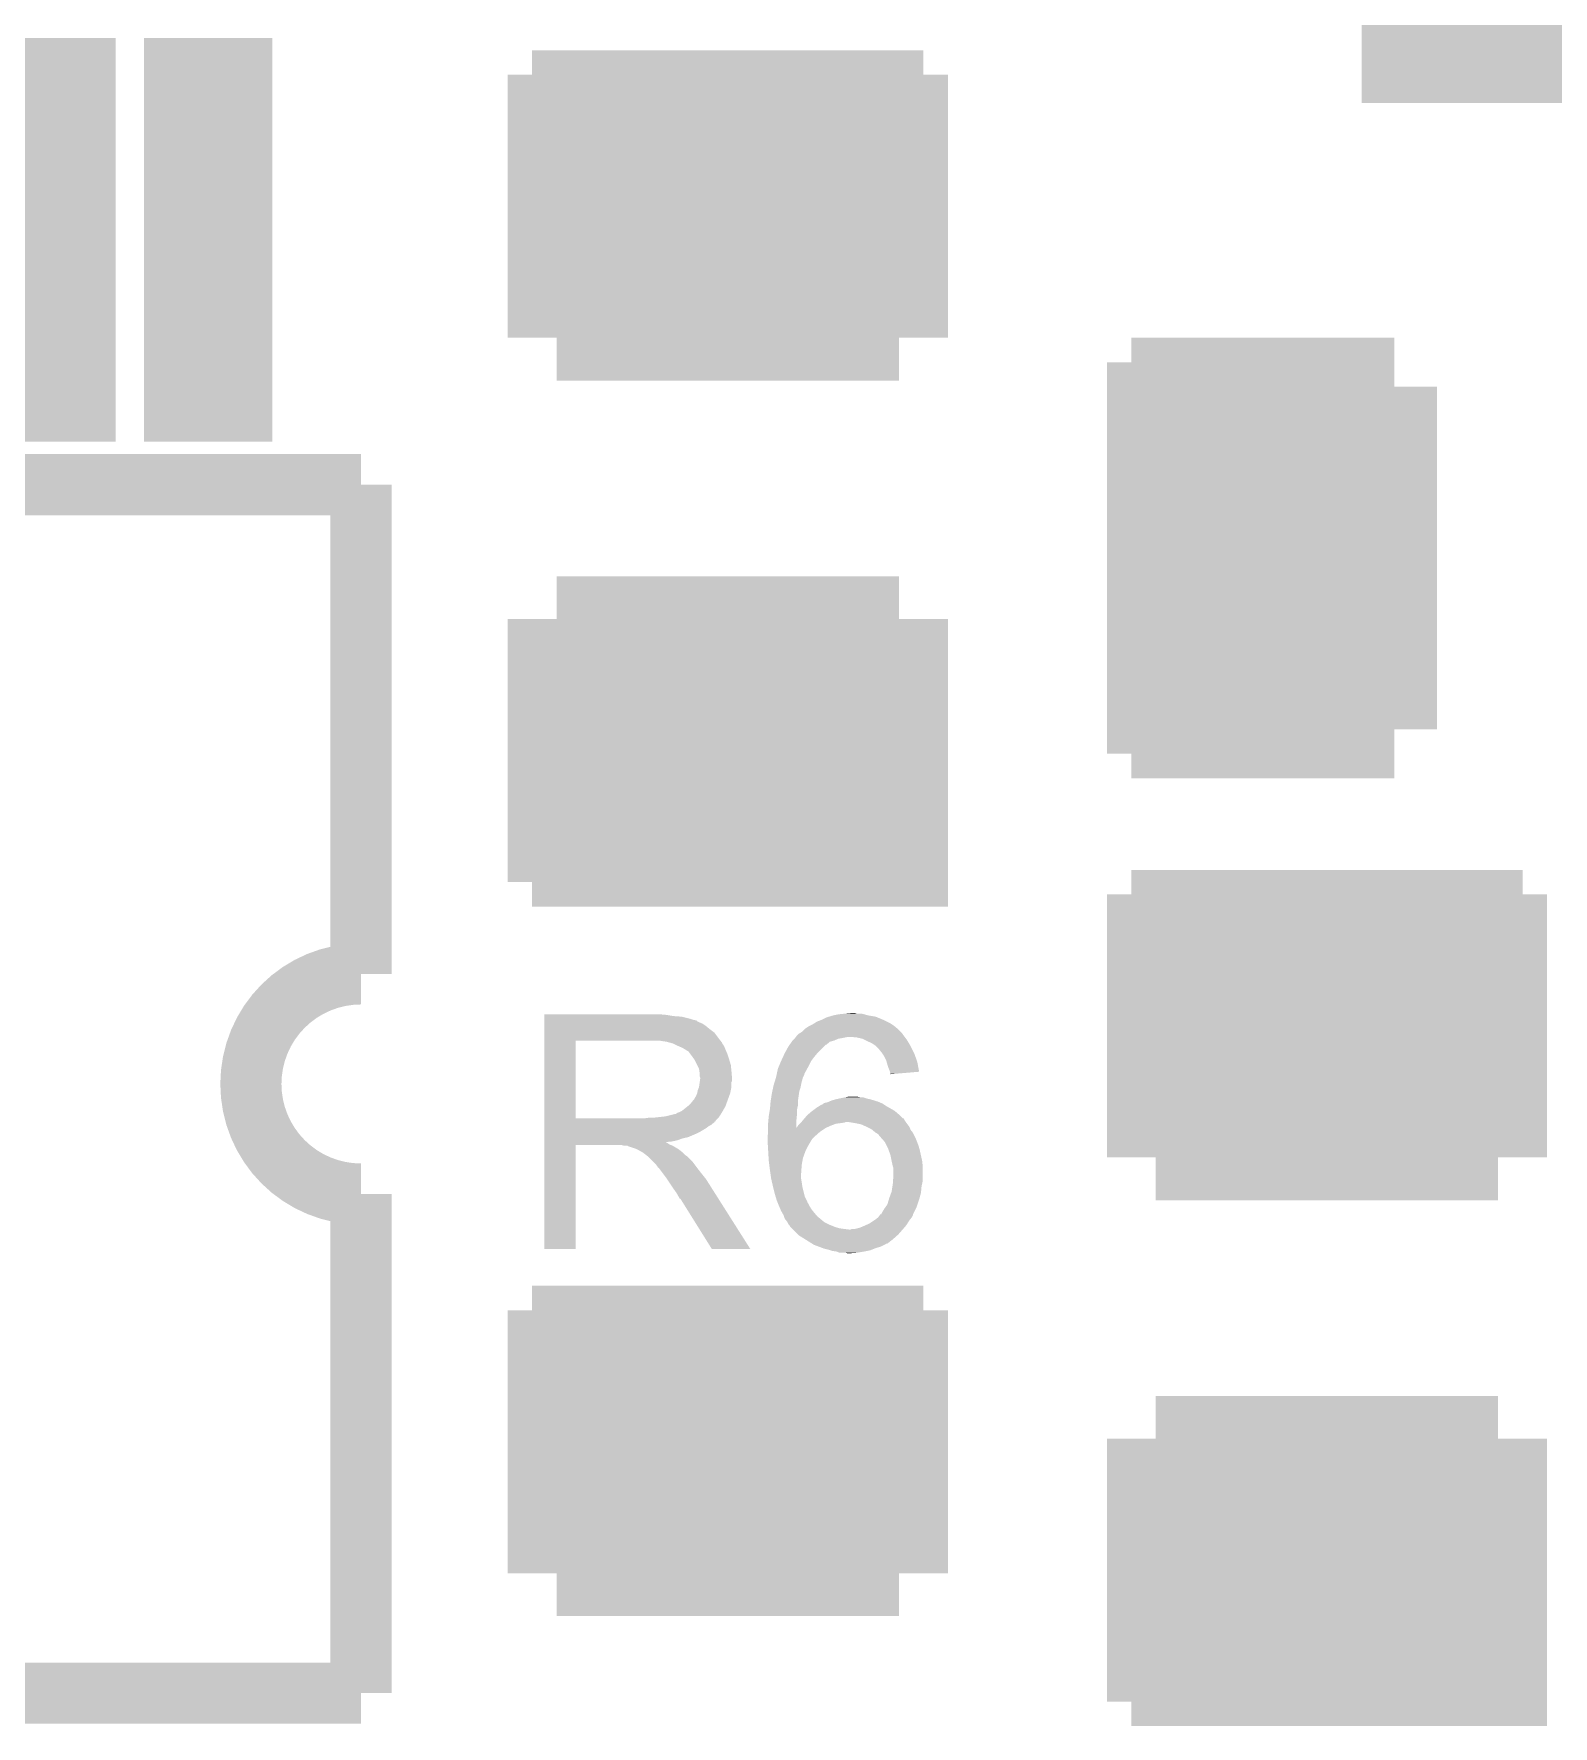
# Model space of a CAD drawing. Extents: x -1.3 to 24.2, y -3.9 to 32.8.
# Drawn here: x 8.42 to 14.73, y 8.05 to 15.08 of the extents above; entities that cross this region are included whole.
import ezdxf

# ---------------------------------------------------------------- set-up
doc = ezdxf.new("R2010")
doc.units = 0
doc.layers.get('0').update_dxf_attribs({"linetype": 'CONTINUOUS'})
doc.layers.add('USB_SPI_CLICK_V101_GTO', color=11, linetype='CONTINUOUS')
doc.layers.add('USB_SPI_CLICK_V101_GTS', color=8, linetype='CONTINUOUS')

# ---------------------------------------------------------------- blocks, each defined once
blk = doc.blocks.new('RECTANGLE_84')
blk.add_solid([(1.17602, 0.72644), (1.17602, -0.72644), (-1.17602, 0.72644), (-1.17602, -0.72644)])
blk = doc.blocks.new('RECTANGLE_85')
blk.add_solid([(0.2667, 0.8382), (0.2667, -0.8382), (-0.2667, 0.8382), (-0.2667, -0.8382)])
blk = doc.blocks.new('RECTANGLE_44')
blk.add_solid([(0.5842, 0.7112), (0.5842, -0.7112), (-0.5842, 0.7112), (-0.5842, -0.7112)])
blk = doc.blocks.new('RECTANGLE_86')
blk.add_solid([(0.7112, 0.5842), (0.7112, -0.5842), (-0.7112, 0.5842), (-0.7112, -0.5842)])

msp = doc.modelspace()

# ---------------------------------------------------------------- linework, layer by layer
at = {"layer": 'USB_SPI_CLICK_V101_GTO'}
for points, const_width in [([(10.4902, 14.9098), (12.1158, 14.9098)], 0.2032), ([(10.4902, 13.8176), (10.4902, 14.9098)], 0.2032), ([(12.1158, 13.8176), (12.1158, 14.9098)], 0.2032), ([(12.9794, 12.0904), (12.9794, 13.716)], 0.2032), ([(12.9794, 13.716), (14.0716, 13.716)], 0.2032), ([(2.72796, 13.208), (9.779, 13.208)], 0.254), ([(9.779, 11.176), (9.779, 13.208)], 0.254), ([(10.4902, 11.557), (12.1158, 11.557), (12.1158, 12.6492)], 0.2032), ([(10.4902, 11.557), (10.4902, 12.6492)], 0.2032), ([(12.9794, 12.0904), (14.0716, 12.0904)], 0.2032), ([(12.9794, 11.5062), (14.605, 11.5062)], 0.2032), ([(12.9794, 10.414), (12.9794, 11.5062)], 0.2032), ([(14.605, 10.414), (14.605, 11.5062)], 0.2032), ([(9.779, 8.18896), (9.779, 10.2616)], 0.254), ([(10.4902, 9.779), (12.1158, 9.779)], 0.2032), ([(10.4902, 8.6868), (10.4902, 9.779)], 0.2032), ([(12.1158, 8.6868), (12.1158, 9.779)], 0.2032), ([(12.9794, 8.1534), (14.605, 8.1534), (14.605, 9.2456)], 0.2032), ([(12.9794, 8.1534), (12.9794, 9.2456)], 0.2032), ([(2.72796, 8.18896), (9.779, 8.18896)], 0.254)]:
    msp.add_lwpolyline(points, dxfattribs=dict(at, const_width=const_width))
at = {"layer": 'USB_SPI_CLICK_V101_GTO', "const_width": 0.254}
msp.add_lwpolyline([(9.779, 11.176, 1), (9.779, 10.2616)], format="xyb", dxfattribs=at)
at = {"layer": 'USB_SPI_CLICK_V101_GTO'}
for points in [[(10.54102, 11.00582), (10.541022, 11.00836), (11.04646, 11.00582), (11.01852, 11.00836)], [(10.54102, 11.00074), (10.54102, 11.00582), (11.076938, 11.00074), (11.04646, 11.00582)], [(10.54102, 10.9982), (10.54102, 11.00074), (11.1125, 10.9982), (11.076938, 11.00074)], [(10.54102, 10.99058), (10.54102, 10.9982), (11.142978, 10.99058), (11.1125, 10.9982)], [(10.54102, 10.9855), (10.54102, 10.99058), (11.158222, 10.9855), (11.142978, 10.99058)], [(10.54102, 10.98296), (10.54102, 10.9855), (11.170922, 10.98296), (11.158222, 10.9855)], [(10.54102, 10.982938), (10.54102, 10.98296), (11.17346, 10.982938), (11.170922, 10.98296)], [(10.54102, 10.980414), (10.54102, 10.982938), (11.173474, 10.980414), (11.17346, 10.982938)], [(10.54102, 10.97534), (10.54102, 10.980414), (11.18362, 10.97534), (11.173474, 10.980414)], [(10.54102, 10.970258), (10.54102, 10.97534), (11.196322, 10.970258), (11.18362, 10.97534)], [(10.54102, 10.9601), (10.54102, 10.970258), (11.21156, 10.9601), (11.196322, 10.970258)], [(11.64336, 10.9601), (11.653518, 10.96518), (11.99388, 10.9601), (11.98626, 10.96518)], [(11.653518, 10.96518), (11.661642, 10.970258), (11.98626, 10.96518), (11.978642, 10.970258)], [(11.661642, 10.970258), (11.673838, 10.97788), (11.978642, 10.970258), (11.9634, 10.97788)], [(11.673838, 10.97788), (11.69416, 10.9855), (11.9634, 10.97788), (11.94816, 10.9855)], [(11.69416, 10.9855), (11.714482, 10.995662), (11.94816, 10.9855), (11.92377, 10.995662)], [(11.714482, 10.995662), (11.722936, 10.998198), (11.92377, 10.995662), (11.917682, 10.998198)], [(11.722936, 10.998198), (11.739878, 11.00328), (11.917682, 10.998198), (11.8872, 11.00328)], [(11.739878, 11.00328), (11.765278, 11.00836), (11.8872, 11.00328), (11.868576, 11.00836)], [(11.765278, 11.00836), (11.79068, 11.0109), (11.868576, 11.00836), (11.859264, 11.0109)], [(11.79068, 11.0109), (11.818596, 11.013438), (11.838944, 11.0109), (11.831322, 11.013438)], [(11.818596, 11.013438), (11.818618, 11.01344), (11.831322, 11.013438), (11.818618, 11.01344)], [(10.541012, 10.576582), (10.541018, 10.89912), (10.67054, 10.576582), (10.670542, 10.89912)], [(10.541018, 10.91184), (10.54102, 10.932158), (11.26236, 10.91184), (11.247122, 10.932158)], [(10.541018, 10.89914), (10.541018, 10.91184), (11.272238, 10.89914), (11.26236, 10.91184)], [(10.541018, 10.89912), (10.541018, 10.89914), (10.670542, 10.89912), (10.97788, 10.89914)], [(10.54102, 10.9474), (10.54102, 10.9601), (11.2268, 10.9474), (11.21156, 10.9601)], [(10.54102, 10.932158), (10.54102, 10.9474), (11.247122, 10.932158), (11.2268, 10.9474)], [(11.049002, 10.89406), (11.015982, 10.89914), (11.276188, 10.89406), (11.272238, 10.89914)], [(11.067642, 10.888976), (11.049002, 10.89406), (11.28014, 10.888976), (11.276188, 10.89406)], [(11.559794, 10.88136), (11.568682, 10.894058), (11.711934, 10.88136), (11.727178, 10.894058)], [(11.568682, 10.894058), (11.572238, 10.899138), (11.727178, 10.894058), (11.74496, 10.899138)], [(11.572238, 10.899138), (11.572242, 10.899142), (11.74496, 10.899138), (11.744968, 10.899142)], [(11.572242, 10.899142), (11.579856, 10.906758), (11.744968, 10.899142), (11.762738, 10.906758)], [(11.579856, 10.906758), (11.582398, 10.9093), (11.762738, 10.906758), (11.77798, 10.9093)], [(11.582398, 10.9093), (11.5824, 10.909302), (11.77798, 10.9093), (11.777988, 10.909302)], [(11.5824, 10.909302), (11.58621, 10.91438), (11.777988, 10.909302), (11.803378, 10.91438)], [(11.58621, 10.91438), (11.590022, 10.91946), (12.037696, 10.91438), (12.033886, 10.91946)], [(11.590022, 10.91946), (11.59256, 10.922), (12.033886, 10.91946), (12.03198, 10.922)], [(11.59256, 10.922), (11.597642, 10.927082), (12.03198, 10.922), (12.028592, 10.927082)], [(11.597642, 10.927082), (11.601872, 10.92962), (12.028592, 10.927082), (12.0269, 10.92962)], [(11.601872, 10.92962), (11.610342, 10.934702), (12.0269, 10.92962), (12.021818, 10.934702)], [(11.610342, 10.934702), (11.62304, 10.9474), (12.021818, 10.934702), (12.00912, 10.9474)], [(11.62304, 10.9474), (11.623042, 10.947402), (12.00912, 10.9474), (12.009118, 10.947402)], [(11.623042, 10.947402), (11.638282, 10.95756), (12.009118, 10.947402), (11.99693, 10.95756)], [(11.638282, 10.95756), (11.64336, 10.9601), (11.99693, 10.95756), (11.99388, 10.9601)], [(11.838938, 10.91184), (11.813542, 10.91438), (12.039602, 10.91184), (12.037696, 10.91438)], [(11.861798, 10.906762), (11.838938, 10.91184), (12.04341, 10.906762), (12.039602, 10.91184)], [(11.871966, 10.901678), (11.861798, 10.906762), (12.047222, 10.901678), (12.04341, 10.906762)], [(11.88212, 10.8966), (11.871966, 10.901678), (12.05027, 10.8966), (12.047222, 10.901678)], [(11.8999, 10.88898), (11.88212, 10.8966), (12.054842, 10.88898), (12.05027, 10.8966)], [(11.07694, 10.88644), (11.067642, 10.888976), (11.280144, 10.88644), (11.28014, 10.888976)], [(11.076952, 10.886434), (11.07694, 10.88644), (11.280144, 10.886434), (11.280144, 10.88644)], [(11.09726, 10.87628), (11.076952, 10.886434), (11.28776, 10.87628), (11.280144, 10.886434)], [(11.11504, 10.86866), (11.09726, 10.87628), (11.290808, 10.86866), (11.28776, 10.87628)], [(11.12351, 10.86358), (11.11504, 10.86866), (11.29284, 10.86358), (11.290808, 10.86866)], [(11.12774, 10.861042), (11.12351, 10.86358), (11.293928, 10.861042), (11.29284, 10.86358)], [(11.135364, 10.85596), (11.12774, 10.861042), (11.296106, 10.85596), (11.293928, 10.861042)], [(11.137904, 10.855952), (11.135364, 10.85596), (11.29611, 10.855952), (11.296106, 10.85596)], [(11.14552, 10.8458), (11.137904, 10.855952), (11.30046, 10.8458), (11.29611, 10.855952)], [(11.15314, 10.83564), (11.14552, 10.8458), (11.303848, 10.83564), (11.30046, 10.8458)], [(11.162212, 10.82294), (11.15314, 10.83564), (11.30808, 10.82294), (11.303848, 10.83564)], [(11.52398, 10.81278), (11.533358, 10.833102), (11.64844, 10.81278), (11.66368, 10.833102)], [(11.533358, 10.833102), (11.53922, 10.8458), (11.66368, 10.833102), (11.674564, 10.8458)], [(11.53922, 10.8458), (11.54199, 10.85088), (11.674564, 10.8458), (11.67892, 10.85088)], [(11.54199, 10.85088), (11.554462, 10.873742), (11.67892, 10.85088), (11.701782, 10.873742)], [(11.554462, 10.873742), (11.55979, 10.881354), (11.701782, 10.873742), (11.709394, 10.881354)], [(11.55979, 10.881354), (11.559794, 10.88136), (11.709394, 10.881354), (11.711934, 10.88136)], [(11.91514, 10.87882), (11.8999, 10.88898), (12.060938, 10.87882), (12.054842, 10.88898)], [(11.91768, 10.87628), (11.91514, 10.87882), (12.06246, 10.87628), (12.060938, 10.87882)], [(11.93292, 10.86104), (11.91768, 10.87628), (12.07008, 10.86104), (12.06246, 10.87628)], [(11.94308, 10.84834), (11.93292, 10.86104), (12.07643, 10.84834), (12.07008, 10.86104)], [(11.944776, 10.845798), (11.94308, 10.84834), (12.0777, 10.845798), (12.07643, 10.84834)], [(11.953238, 10.833102), (11.944776, 10.845798), (12.082236, 10.833102), (12.0777, 10.845798)], [(11.96086, 10.81786), (11.953238, 10.833102), (12.087678, 10.81786), (12.082236, 10.833102)], [(11.16584, 10.817858), (11.162212, 10.82294), (11.309606, 10.817858), (11.30808, 10.82294)], [(11.176, 10.797538), (11.16584, 10.817858), (11.3157, 10.797538), (11.309606, 10.817858)], [(11.18362, 10.782296), (11.176, 10.797538), (11.317226, 10.782296), (11.3157, 10.797538)], [(11.185072, 10.77214), (11.18362, 10.782296), (11.31824, 10.77214), (11.317226, 10.782296)], [(11.18616, 10.764518), (11.185072, 10.77214), (11.318876, 10.764518), (11.31824, 10.77214)], [(11.186162, 10.751818), (11.18616, 10.764518), (11.319934, 10.751818), (11.318876, 10.764518)], [(11.50366, 10.74674), (11.505836, 10.756896), (11.615418, 10.74674), (11.620498, 10.756896)], [(11.505836, 10.756896), (11.50638, 10.759434), (11.620498, 10.756896), (11.6205, 10.759434)], [(11.50638, 10.759434), (11.511282, 10.782302), (11.6205, 10.759434), (11.63297, 10.782302)], [(11.511282, 10.782302), (11.513396, 10.78738), (11.63297, 10.782302), (11.63574, 10.78738)], [(11.513396, 10.78738), (11.523978, 10.812778), (11.63574, 10.78738), (11.64844, 10.812778)], [(11.523978, 10.812778), (11.52398, 10.81278), (11.64844, 10.812778), (11.64844, 10.81278)], [(11.963038, 10.810238), (11.96086, 10.81786), (12.0904, 10.810238), (12.087678, 10.81786)], [(11.96594, 10.80008), (11.963038, 10.810238), (12.0923, 10.80008), (12.0904, 10.810238)], [(11.97102, 10.784838), (11.96594, 10.80008), (12.095148, 10.784838), (12.0923, 10.80008)], [(11.976098, 10.772142), (11.97102, 10.784838), (12.097522, 10.772142), (12.095148, 10.784838)], [(11.976736, 10.769598), (11.976098, 10.772142), (12.097996, 10.769598), (12.097522, 10.772142)], [(11.97864, 10.761982), (11.976736, 10.769598), (12.008296, 10.761982), (12.097996, 10.769598)], [(11.97864, 10.759464), (11.97864, 10.761982), (11.97864, 10.759464), (12.008296, 10.761982)], [(11.175998, 10.6807), (11.17854, 10.693398), (11.313158, 10.6807), (11.315698, 10.693398)], [(11.17854, 10.693398), (11.183618, 10.706098), (11.315698, 10.693398), (11.31824, 10.706098)], [(11.183618, 10.706098), (11.18652, 10.726416), (11.31824, 10.706098), (11.31824, 10.726416)], [(11.1887, 10.744196), (11.186162, 10.751818), (11.32057, 10.744196), (11.319934, 10.751818)], [(11.18652, 10.726416), (11.187246, 10.731496), (11.31824, 10.726416), (11.320778, 10.731496)], [(11.187246, 10.731496), (11.1887, 10.74166), (11.320778, 10.731496), (11.320778, 10.74166)], [(11.1887, 10.741662), (11.1887, 10.744196), (11.32078, 10.741662), (11.32057, 10.744196)], [(11.1887, 10.74166), (11.1887, 10.741662), (11.320778, 10.74166), (11.32078, 10.741662)], [(11.48588, 10.67816), (11.488056, 10.688318), (11.598728, 10.67816), (11.60018, 10.688318)], [(11.488056, 10.688318), (11.491322, 10.70356), (11.60018, 10.688318), (11.605258, 10.70356)], [(11.491322, 10.70356), (11.4935, 10.713718), (11.605258, 10.70356), (11.60729, 10.713718)], [(11.4935, 10.713718), (11.498188, 10.728958), (11.60729, 10.713718), (11.61034, 10.728958)], [(11.498188, 10.728958), (11.500534, 10.736582), (11.61034, 10.728958), (11.61288, 10.736582)], [(11.500534, 10.736582), (11.503658, 10.746738), (11.61288, 10.736582), (11.615418, 10.746738)], [(11.503658, 10.746738), (11.50366, 10.74674), (11.615418, 10.746738), (11.615418, 10.74674)], [(11.112498, 10.607038), (11.134722, 10.624818), (11.282468, 10.607038), (11.29284, 10.624818)], [(11.134722, 10.624818), (11.137898, 10.627358), (11.29284, 10.624818), (11.293762, 10.627358)], [(11.137898, 10.627358), (11.1506, 10.64006), (11.293762, 10.627358), (11.29838, 10.64006)], [(11.1506, 10.64006), (11.160758, 10.652758), (11.29838, 10.64006), (11.302998, 10.652758)], [(11.160758, 10.652758), (11.163298, 10.6553), (11.302998, 10.652758), (11.303922, 10.6553)], [(11.163298, 10.6553), (11.16584, 10.660378), (11.303922, 10.6553), (11.305768, 10.660378)], [(11.16584, 10.660378), (11.170918, 10.667998), (11.305768, 10.660378), (11.308538, 10.667998)], [(11.170918, 10.667998), (11.175998, 10.680698), (11.308538, 10.667998), (11.313156, 10.680698)], [(11.175998, 10.680698), (11.175998, 10.6807), (11.313156, 10.680698), (11.313158, 10.6807)], [(11.477412, 10.609578), (11.47826, 10.614658), (11.59002, 10.609578), (11.591148, 10.614658)], [(11.47826, 10.614658), (11.47974, 10.632438), (11.591148, 10.614658), (11.5951, 10.632438)], [(11.47974, 10.632438), (11.4808, 10.64514), (11.5951, 10.632438), (11.5951, 10.64514)], [(11.4808, 10.64514), (11.481972, 10.652758), (11.5951, 10.64514), (11.5951, 10.652758)], [(11.481972, 10.652758), (11.48588, 10.67816), (11.5951, 10.652758), (11.598728, 10.67816)], [(11.654364, 10.60704), (11.6713, 10.61974), (11.99642, 10.60704), (11.974196, 10.61974)], [(11.6713, 10.61974), (11.683496, 10.627362), (11.974196, 10.61974), (11.960858, 10.627362)], [(11.683496, 10.627362), (11.691624, 10.63244), (11.960858, 10.627362), (11.95324, 10.63244)], [(11.691624, 10.63244), (11.694166, 10.632446), (11.95324, 10.63244), (11.953232, 10.632446)], [(11.694166, 10.632446), (11.6967, 10.63498), (11.953232, 10.632446), (11.94943, 10.63498)], [(11.6967, 10.63498), (11.700506, 10.637518), (11.94943, 10.63498), (11.945622, 10.637518)], [(11.700506, 10.637518), (11.704322, 10.640062), (11.945622, 10.637518), (11.939688, 10.640062)], [(11.704322, 10.640062), (11.717022, 10.642602), (11.939688, 10.640062), (11.933764, 10.642602)], [(11.717022, 10.642602), (11.722942, 10.64514), (11.933764, 10.642602), (11.927842, 10.64514)], [(11.722942, 10.64514), (11.7348, 10.650222), (11.927842, 10.64514), (11.911326, 10.650222)], [(11.7348, 10.650222), (11.752578, 10.6553), (11.911326, 10.650222), (11.894822, 10.6553)], [(11.752578, 10.6553), (11.764008, 10.65784), (11.894822, 10.6553), (11.882122, 10.65784)], [(11.764008, 10.65784), (11.77544, 10.66038), (11.882122, 10.65784), (11.8745, 10.66038)], [(11.77544, 10.66038), (11.78813, 10.662918), (11.8745, 10.66038), (11.866882, 10.662918)], [(11.78813, 10.662918), (11.78814, 10.66292), (11.866882, 10.662918), (11.856722, 10.66292)], [(11.78814, 10.66292), (11.800842, 10.66546), (11.856722, 10.66292), (11.844022, 10.66546)], [(10.54101, 10.56386), (10.541012, 10.566394), (11.252178, 10.56386), (11.2522, 10.566394)], [(10.54101, 10.563846), (10.54101, 10.56386), (11.249654, 10.563846), (11.252178, 10.56386)], [(10.54101, 10.55878), (10.54101, 10.563846), (11.247116, 10.55878), (11.249654, 10.563846)], [(10.54101, 10.553698), (10.54101, 10.55878), (11.239498, 10.553698), (11.247116, 10.55878)], [(10.54101, 10.548618), (10.54101, 10.553698), (11.234416, 10.548618), (11.239498, 10.553698)], [(10.54101, 10.543538), (10.54101, 10.548618), (11.22426, 10.543538), (11.234416, 10.548618)], [(10.54101, 10.535918), (10.54101, 10.543538), (11.214098, 10.535918), (11.22426, 10.543538)], [(10.541012, 10.57656), (10.541012, 10.576582), (10.960098, 10.57656), (10.67054, 10.576582)], [(10.541012, 10.566394), (10.541012, 10.57656), (11.2522, 10.566394), (11.26236, 10.57656)], [(10.960098, 10.57656), (10.977864, 10.579098), (11.26236, 10.57656), (11.264898, 10.579098)], [(10.977864, 10.579098), (10.97788, 10.5791), (11.264898, 10.579098), (11.264898, 10.5791)], [(10.998198, 10.5791), (11.043918, 10.58418), (11.264898, 10.5791), (11.268286, 10.58418)], [(11.043918, 10.58418), (11.084558, 10.59434), (11.268286, 10.58418), (11.275062, 10.59434)], [(11.087096, 10.59434), (11.094716, 10.599418), (11.275062, 10.59434), (11.278024, 10.599418)], [(11.094716, 10.599418), (11.102338, 10.60196), (11.278024, 10.599418), (11.279506, 10.60196)], [(11.102338, 10.60196), (11.112498, 10.607038), (11.279506, 10.60196), (11.282468, 10.607038)], [(11.47064, 10.55624), (11.471102, 10.561322), (11.587488, 10.55624), (11.58748, 10.561322)], [(11.47064, 10.535956), (11.47064, 10.55624), (11.587518, 10.535956), (11.587488, 10.55624)], [(11.471102, 10.561322), (11.47318, 10.58418), (11.58748, 10.561322), (11.589764, 10.58418)], [(11.47318, 10.58418), (11.473602, 10.58672), (11.589764, 10.58418), (11.59002, 10.58672)], [(11.473602, 10.58672), (11.477412, 10.609578), (11.59002, 10.58672), (11.59002, 10.609578)], [(11.59002, 10.53846), (11.5951, 10.54608), (11.715114, 10.53846), (11.73226, 10.54608)], [(11.5951, 10.54608), (11.595102, 10.546082), (11.73226, 10.54608), (11.732264, 10.546082)], [(11.595102, 10.546082), (11.60272, 10.5537), (11.732264, 10.546082), (11.752582, 10.5537)], [(11.60272, 10.5537), (11.60526, 10.55624), (11.752582, 10.5537), (11.7729, 10.55624)], [(11.60526, 10.55624), (11.607378, 10.558782), (11.7729, 10.55624), (11.788142, 10.558782)], [(11.607378, 10.558782), (11.609492, 10.56132), (11.788142, 10.558782), (11.793224, 10.56132)], [(11.609492, 10.56132), (11.61584, 10.568938), (12.04214, 10.56132), (12.037062, 10.568938)], [(11.61584, 10.568938), (11.61796, 10.57148), (12.037062, 10.568938), (12.035792, 10.57148)], [(11.61796, 10.57148), (11.620132, 10.574016), (12.035792, 10.57148), (12.034522, 10.574016)], [(11.620132, 10.574016), (11.622308, 10.576554), (12.034522, 10.574016), (12.031986, 10.576554)], [(11.622308, 10.576554), (11.622312, 10.57656), (12.031986, 10.576554), (12.029446, 10.57656)], [(11.622312, 10.57656), (11.6332, 10.589262), (12.029446, 10.57656), (12.016742, 10.589262)], [(11.6332, 10.589262), (11.636162, 10.591802), (12.016742, 10.589262), (12.0142, 10.591802)], [(11.636162, 10.591802), (11.650978, 10.6045), (12.0142, 10.591802), (11.999384, 10.6045)], [(11.650978, 10.6045), (11.654364, 10.60704), (11.999384, 10.6045), (11.99642, 10.60704)], [(11.83132, 10.55624), (11.800838, 10.56132), (12.04595, 10.55624), (12.04214, 10.56132)], [(11.856722, 10.551158), (11.83132, 10.55624), (12.049762, 10.551158), (12.04595, 10.55624)], [(11.87958, 10.541), (11.856722, 10.551158), (12.05738, 10.541), (12.049762, 10.551158)], [(10.541008, 10.474958), (10.54101, 10.477466), (11.049004, 10.474958), (11.046492, 10.477466)], [(10.541008, 10.472418), (10.541008, 10.474958), (11.054082, 10.472418), (11.049004, 10.474958)], [(10.541008, 10.46734), (10.541008, 10.472418), (11.0617, 10.46734), (11.054082, 10.472418)], [(10.54101, 10.52068), (10.54101, 10.535918), (11.1887, 10.52068), (11.214098, 10.535918)], [(10.54101, 10.51306), (10.54101, 10.52068), (11.17346, 10.51306), (11.1887, 10.52068)], [(10.54101, 10.49782), (10.54101, 10.51306), (11.137898, 10.49782), (11.17346, 10.51306)], [(10.54101, 10.492738), (10.54101, 10.49782), (11.115038, 10.492738), (11.137898, 10.49782)], [(10.54101, 10.48512), (10.54101, 10.492738), (11.094718, 10.48512), (11.115038, 10.492738)], [(10.54101, 10.48004), (10.54101, 10.48512), (11.071858, 10.48004), (11.094718, 10.48512)], [(10.54101, 10.477466), (10.54101, 10.48004), (11.046492, 10.477466), (11.071858, 10.48004)], [(11.4681, 10.500362), (11.47064, 10.515602), (11.663682, 10.500362), (11.680826, 10.515602)], [(11.4681, 10.50036), (11.4681, 10.500362), (11.66368, 10.50036), (11.663682, 10.500362)], [(11.4681, 10.490202), (11.4681, 10.50036), (11.653522, 10.490202), (11.66368, 10.50036)], [(11.4681, 10.487658), (11.4681, 10.490202), (11.651994, 10.487658), (11.653522, 10.490202)], [(11.468698, 10.4775), (11.4681, 10.487658), (11.6459, 10.4775), (11.651994, 10.487658)], [(11.469744, 10.459718), (11.468698, 10.4775), (11.63574, 10.459718), (11.6459, 10.4775)], [(11.47064, 10.53592), (11.47064, 10.535956), (11.7094, 10.53592), (11.70948, 10.535956)], [(11.47064, 10.52068), (11.47064, 10.53592), (11.68654, 10.52068), (11.7094, 10.53592)], [(11.47064, 10.515602), (11.47064, 10.52068), (11.680826, 10.515602), (11.68654, 10.52068)], [(11.587518, 10.535956), (11.59002, 10.53846), (11.70948, 10.535956), (11.715114, 10.53846)], [(11.899898, 10.53084), (11.87958, 10.541), (12.061446, 10.53084), (12.05738, 10.541)], [(11.902948, 10.5283), (11.899898, 10.53084), (12.062462, 10.5283), (12.061446, 10.53084)], [(11.915142, 10.518138), (11.902948, 10.5283), (12.070592, 10.518138), (12.062462, 10.5283)], [(11.919376, 10.515598), (11.915142, 10.518138), (12.072622, 10.515598), (12.070592, 10.518138)], [(11.927842, 10.510518), (11.919376, 10.515598), (12.075162, 10.510518), (12.072622, 10.515598)], [(11.932922, 10.502898), (11.927842, 10.510518), (12.078972, 10.502898), (12.075162, 10.510518)], [(11.93546, 10.50036), (11.932922, 10.502898), (12.08024, 10.50036), (12.078972, 10.502898)], [(11.951264, 10.48258), (11.93546, 10.50036), (12.08786, 10.48258), (12.08024, 10.50036)], [(11.955782, 10.477496), (11.951264, 10.48258), (12.089768, 10.477496), (12.08786, 10.48258)], [(11.9634, 10.462262), (11.955782, 10.477496), (12.095478, 10.462262), (12.089768, 10.477496)], [(10.541, 10.033022), (10.541008, 10.464778), (10.670518, 10.033022), (10.67054, 10.464778)], [(10.541008, 10.4648), (10.541008, 10.46734), (11.068052, 10.4648), (11.0617, 10.46734)], [(10.541008, 10.464778), (10.541008, 10.4648), (10.67054, 10.464778), (10.863578, 10.4648)], [(10.873738, 10.46226), (10.863578, 10.4648), (11.074402, 10.46226), (11.068052, 10.4648)], [(10.888974, 10.459726), (10.886434, 10.46226), (11.078626, 10.459726), (11.074402, 10.46226)], [(10.891516, 10.45972), (10.888974, 10.459726), (11.078636, 10.45972), (11.078626, 10.459726)], [(10.921998, 10.44956), (10.891516, 10.45972), (11.095568, 10.44956), (11.078636, 10.45972)], [(10.927078, 10.44702), (10.921998, 10.44956), (11.0998, 10.44702), (11.095568, 10.44956)], [(10.932158, 10.44448), (10.927078, 10.44702), (11.102976, 10.44448), (11.0998, 10.44702)], [(10.939778, 10.439402), (10.932158, 10.44448), (11.109324, 10.439402), (11.102976, 10.44448)], [(10.944856, 10.436862), (10.939778, 10.439402), (11.112498, 10.436862), (11.109324, 10.439402)], [(10.947394, 10.43686), (10.944856, 10.436862), (11.1125, 10.43686), (11.112498, 10.436862)], [(10.94994, 10.434322), (10.947394, 10.43686), (11.115038, 10.434322), (11.1125, 10.43686)], [(10.9601, 10.4267), (10.94994, 10.434322), (11.12266, 10.4267), (11.115038, 10.434322)], [(10.963276, 10.42416), (10.9601, 10.4267), (11.1252, 10.42416), (11.12266, 10.4267)], [(10.969628, 10.419078), (10.963276, 10.42416), (11.132822, 10.419078), (11.1252, 10.42416)], [(10.972798, 10.416542), (10.969628, 10.419078), (11.135358, 10.416542), (11.132822, 10.419078)], [(10.995662, 10.393678), (10.972798, 10.416542), (11.15822, 10.393678), (11.135358, 10.416542)], [(11.47094, 10.4394), (11.469744, 10.459718), (11.62558, 10.4394), (11.63574, 10.459718)], [(11.472584, 10.41146), (11.47094, 10.4394), (11.615422, 10.41146), (11.62558, 10.4394)], [(11.47318, 10.4013), (11.472584, 10.41146), (11.613572, 10.4013), (11.615422, 10.41146)], [(11.96848, 10.452098), (11.9634, 10.462262), (12.098384, 10.452098), (12.095478, 10.462262)], [(11.97125, 10.444482), (11.96848, 10.452098), (12.10056, 10.444482), (12.098384, 10.452098)], [(11.97864, 10.424158), (11.97125, 10.444482), (12.105078, 10.424158), (12.10056, 10.444482)], [(11.98372, 10.39876), (11.97864, 10.424158), (12.11072, 10.39876), (12.105078, 10.424158)], [(11.003278, 10.38606), (10.995662, 10.393678), (11.163936, 10.38606), (11.15822, 10.393678)], [(11.010898, 10.3759), (11.003278, 10.38606), (11.171556, 10.3759), (11.163936, 10.38606)], [(11.01217, 10.37336), (11.010898, 10.3759), (11.17346, 10.37336), (11.171556, 10.3759)], [(11.013434, 10.370834), (11.01217, 10.37336), (11.175426, 10.370834), (11.17346, 10.37336)], [(11.01597, 10.37082), (11.013434, 10.370834), (11.175436, 10.37082), (11.175426, 10.370834)], [(11.031216, 10.3505), (11.01597, 10.37082), (11.19124, 10.3505), (11.175436, 10.37082)], [(11.04646, 10.33018), (11.031216, 10.3505), (11.207496, 10.33018), (11.19124, 10.3505)], [(11.475404, 10.383522), (11.47318, 10.4013), (11.61034, 10.383522), (11.613572, 10.4013)], [(11.47826, 10.36066), (11.475404, 10.383522), (11.608706, 10.36066), (11.61034, 10.383522)], [(11.480076, 10.34796), (11.47826, 10.36066), (11.6078, 10.34796), (11.608706, 10.36066)], [(11.48334, 10.325102), (11.480076, 10.34796), (11.6078, 10.325102), (11.6078, 10.34796)], [(11.983722, 10.398758), (11.98372, 10.39876), (12.11072, 10.398758), (12.11072, 10.39876)], [(11.988802, 10.3759), (11.983722, 10.398758), (12.113008, 10.3759), (12.11072, 10.398758)], [(11.989648, 10.373362), (11.988802, 10.3759), (12.11326, 10.373362), (12.113008, 10.3759)], [(11.989646, 10.317478), (11.99134, 10.34288), (12.11326, 10.317478), (12.11326, 10.34288)], [(11.99134, 10.368276), (11.989648, 10.373362), (12.11326, 10.368276), (12.11326, 10.373362)], [(11.99134, 10.34288), (11.99134, 10.368276), (12.11326, 10.34288), (12.11326, 10.368276)], [(11.049848, 10.325098), (11.04646, 10.33018), (11.21156, 10.325098), (11.207496, 10.33018)], [(11.068474, 10.29716), (11.049848, 10.325098), (11.22934, 10.29716), (11.21156, 10.325098)], [(11.07694, 10.28446), (11.068474, 10.29716), (11.237398, 10.28446), (11.22934, 10.29716)], [(11.08964, 10.266682), (11.07694, 10.28446), (11.248678, 10.266682), (11.237398, 10.28446)], [(11.0998, 10.248898), (11.08964, 10.266682), (11.259962, 10.248898), (11.248678, 10.266682)], [(11.48334, 10.3251), (11.48334, 10.325102), (11.607802, 10.3251), (11.6078, 10.325102)], [(11.486858, 10.30986), (11.48334, 10.3251), (11.61034, 10.30986), (11.607802, 10.3251)], [(11.49096, 10.292082), (11.486858, 10.30986), (11.61288, 10.292082), (11.61034, 10.30986)], [(11.49096, 10.29208), (11.49096, 10.292082), (11.612882, 10.29208), (11.61288, 10.292082)], [(11.49858, 10.2616), (11.49096, 10.29208), (11.6205, 10.2616), (11.612882, 10.29208)], [(11.501628, 10.251442), (11.49858, 10.2616), (11.623038, 10.251442), (11.6205, 10.2616)], [(11.97356, 10.24382), (11.98187, 10.266678), (12.099404, 10.24382), (12.10564, 10.266678)], [(11.98187, 10.266678), (11.983718, 10.271758), (12.10564, 10.266678), (12.1061, 10.271758)], [(11.983718, 10.271758), (11.987236, 10.294618), (12.1061, 10.271758), (12.10818, 10.294618)], [(11.987236, 10.294618), (11.9888, 10.30478), (12.10818, 10.294618), (12.110438, 10.30478)], [(11.9888, 10.30478), (11.989646, 10.317478), (12.110438, 10.30478), (12.11326, 10.317478)], [(11.102338, 10.243826), (11.0998, 10.248898), (11.26318, 10.243826), (11.259962, 10.248898)], [(11.107414, 10.241282), (11.102338, 10.243826), (11.264794, 10.241282), (11.26318, 10.243826)], [(11.109962, 10.2362), (11.107414, 10.241282), (11.268018, 10.2362), (11.264794, 10.241282)], [(11.236958, 10.03301), (11.109962, 10.2362), (11.396934, 10.03301), (11.268018, 10.2362)], [(11.5062, 10.236198), (11.501628, 10.251442), (11.630662, 10.236198), (11.623038, 10.251442)], [(11.50823, 10.231124), (11.5062, 10.236198), (11.633198, 10.231124), (11.630662, 10.236198)], [(11.509246, 10.228584), (11.50823, 10.231124), (11.6332, 10.228584), (11.633198, 10.231124)], [(11.512296, 10.220962), (11.509246, 10.228584), (11.638278, 10.220962), (11.6332, 10.228584)], [(11.51636, 10.2108), (11.512296, 10.220962), (11.64336, 10.2108), (11.638278, 10.220962)], [(11.521802, 10.198102), (11.51636, 10.2108), (11.650978, 10.198102), (11.64336, 10.2108)], [(11.52398, 10.19302), (11.521802, 10.198102), (11.655044, 10.19302), (11.650978, 10.198102)], [(11.528336, 10.1854), (11.52398, 10.19302), (11.66114, 10.1854), (11.655044, 10.19302)], [(11.94562, 10.18794), (11.95324, 10.200642), (12.0777, 10.18794), (12.08405, 10.200642)], [(11.95324, 10.200642), (11.958682, 10.20826), (12.08405, 10.200642), (12.08786, 10.20826)], [(11.958682, 10.20826), (11.965938, 10.218416), (12.08786, 10.20826), (12.091244, 10.218416)], [(11.965938, 10.218416), (11.972034, 10.23874), (12.091244, 10.218416), (12.09802, 10.23874)], [(11.972034, 10.23874), (11.97356, 10.24382), (12.09802, 10.23874), (12.099404, 10.24382)], [(11.53414, 10.175242), (11.528336, 10.1854), (11.669606, 10.175242), (11.66114, 10.1854)], [(11.535834, 10.170162), (11.53414, 10.175242), (11.673838, 10.170162), (11.669606, 10.175242)], [(11.53922, 10.160002), (11.535834, 10.170162), (11.686032, 10.160002), (11.673838, 10.170162)], [(11.54938, 10.1473), (11.53922, 10.160002), (11.701274, 10.1473), (11.686032, 10.160002)], [(11.55065, 10.14476), (11.54938, 10.1473), (11.704322, 10.14476), (11.701274, 10.1473)], [(11.554458, 10.137144), (11.55065, 10.14476), (11.719554, 10.137144), (11.704322, 10.14476)], [(11.557, 10.1346), (11.554458, 10.137144), (11.72464, 10.1346), (11.719554, 10.137144)], [(11.559538, 10.13206), (11.557, 10.1346), (11.73099, 10.13206), (11.72464, 10.1346)], [(11.562078, 10.126984), (11.559538, 10.13206), (11.74368, 10.126984), (11.73099, 10.13206)], [(11.564622, 10.12444), (11.562078, 10.126984), (11.750038, 10.12444), (11.74368, 10.126984)], [(11.569702, 10.11936), (11.564622, 10.12444), (11.767818, 10.11936), (11.750038, 10.12444)], [(11.831318, 10.11682), (11.851638, 10.1219), (12.031616, 10.11682), (12.035972, 10.1219)], [(11.851638, 10.1219), (11.86942, 10.12952), (12.035972, 10.1219), (12.042504, 10.12952)], [(11.86942, 10.12952), (11.87513, 10.132058), (12.042504, 10.12952), (12.04468, 10.132058)], [(11.87513, 10.132058), (11.89228, 10.13968), (12.04468, 10.132058), (12.049442, 10.13968)], [(11.89228, 10.13968), (11.911326, 10.152378), (12.049442, 10.13968), (12.05738, 10.152378)], [(11.911326, 10.152378), (11.91514, 10.15492), (12.05738, 10.152378), (12.059412, 10.15492)], [(11.91514, 10.15492), (11.927838, 10.165078), (12.059412, 10.15492), (12.067538, 10.165078)], [(11.927838, 10.16508), (11.935456, 10.175234), (12.06754, 10.16508), (12.072616, 10.175234)], [(11.927838, 10.165078), (11.927838, 10.16508), (12.067538, 10.165078), (12.06754, 10.16508)], [(11.935456, 10.175236), (11.93546, 10.177758), (12.072618, 10.175236), (12.072618, 10.177758)], [(11.935456, 10.175234), (11.935456, 10.175236), (12.072616, 10.175234), (12.072618, 10.175236)], [(11.93546, 10.177758), (11.939604, 10.177776), (12.072618, 10.177758), (12.07262, 10.177776)], [(11.939604, 10.177776), (11.940526, 10.17778), (12.07262, 10.177776), (12.07262, 10.17778)], [(11.940526, 10.17778), (11.94562, 10.18794), (12.07262, 10.17778), (12.0777, 10.18794)], [(11.572242, 10.11682), (11.569702, 10.11936), (11.7856, 10.11682), (11.767818, 10.11936)], [(11.574782, 10.11428), (11.572242, 10.11682), (11.80592, 10.11428), (11.7856, 10.11682)], [(11.595102, 10.09396), (11.574782, 10.11428), (12.01166, 10.09396), (12.02944, 10.11428)], [(11.600178, 10.088882), (11.595102, 10.09396), (12.005946, 10.088882), (12.01166, 10.09396)], [(11.624562, 10.073642), (11.600178, 10.088882), (11.988802, 10.073642), (12.005946, 10.088882)], [(11.653014, 10.05586), (11.624562, 10.073642), (11.965936, 10.05586), (11.988802, 10.073642)], [(11.653024, 10.055854), (11.653014, 10.05586), (11.960854, 10.055854), (11.965936, 10.05586)], [(11.657082, 10.053318), (11.653024, 10.055854), (11.958316, 10.053318), (11.960854, 10.055854)], [(11.661138, 10.050782), (11.657082, 10.053318), (11.953244, 10.050782), (11.958316, 10.053318)], [(11.68147, 10.043158), (11.661138, 10.050782), (11.937998, 10.043158), (11.953244, 10.050782)], [(11.813536, 10.11428), (11.818616, 10.116818), (12.02944, 10.11428), (12.031614, 10.116818)], [(11.818616, 10.116818), (11.831318, 10.11682), (12.031614, 10.116818), (12.031616, 10.11682)], [(10.670518, 10.033), (10.541, 10.033022), (10.670518, 10.033), (10.670518, 10.033022)], [(11.39694, 10.033), (11.396934, 10.03301), (11.39694, 10.033), (11.236958, 10.03301)], [(11.69501, 10.03808), (11.68147, 10.043158), (11.920218, 10.03808), (11.937998, 10.043158)], [(11.701778, 10.035542), (11.69501, 10.03808), (11.913872, 10.035542), (11.920218, 10.03808)], [(11.7221, 10.030458), (11.701778, 10.035542), (11.901162, 10.030458), (11.913872, 10.035542)], [(11.72972, 10.02792), (11.7221, 10.030458), (11.894818, 10.02792), (11.901162, 10.030458)], [(11.737338, 10.025382), (11.72972, 10.02792), (11.882128, 10.025382), (11.894818, 10.02792)], [(11.755116, 10.02284), (11.737338, 10.025382), (11.86942, 10.02284), (11.882128, 10.025382)], [(11.767816, 10.017762), (11.755116, 10.02284), (11.838952, 10.017762), (11.86942, 10.02284)], [(11.793216, 10.01776), (11.767816, 10.017762), (11.838942, 10.01776), (11.838952, 10.017762)], [(11.800838, 10.015222), (11.793216, 10.01776), (11.805948, 10.015222), (11.838942, 10.01776)], [(11.805922, 10.01522), (11.800838, 10.015222), (11.805922, 10.01522), (11.805948, 10.015222)]]:
    msp.add_solid(points, dxfattribs=at)

# ---------------------------------------------------------------- block references
at = {"layer": 'USB_SPI_CLICK_V101_GTS'}
for name, p in [('RECTANGLE_84', (15.113, 15.5194)), ('RECTANGLE_85', (8.49376, 14.224)), ('RECTANGLE_85', (9.144, 14.224)), ('RECTANGLE_86', (11.303, 14.224)), ('RECTANGLE_44', (13.6652, 12.9032)), ('RECTANGLE_86', (11.303, 12.2428)), ('RECTANGLE_86', (13.7922, 10.8204)), ('RECTANGLE_86', (11.303, 9.0932)), ('RECTANGLE_86', (13.7922, 8.8392))]:
    msp.add_blockref(name, p, dxfattribs=at)

doc.saveas('drawing.dxf')
